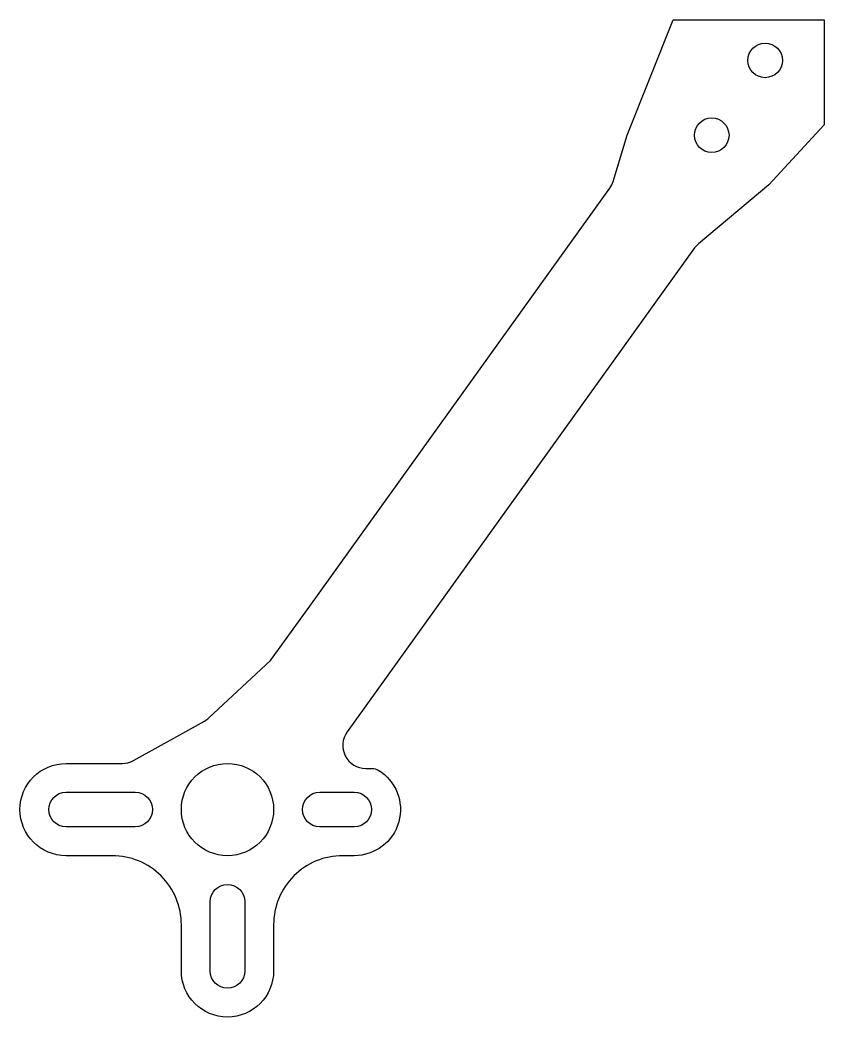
# Model space of a CAD drawing. Header units: millimetres. Extents: x -86.5 to -16.8, y -86.5 to 0.
import ezdxf

# ---------------------------------------------------------------- set-up
doc = ezdxf.new("R2010")
doc.units = ezdxf.units.MM
doc.layers.get('0').update_dxf_attribs({"linetype": 'CONTINUOUS'})

msp = doc.modelspace()

# ---------------------------------------------------------------- linework, layer by layer
for points in [[(-78.5, -72.5), (-82.5, -72.5, -1), (-82.5, -64.5), (-77.635, -64.5, 0.127495), (-76.664, -64.248), (-70.492, -60.818, 0.060375), (-70.103, -60.536), (-64.758, -55.572), (-61.366, -50.848), (-35.341, -14.598, 0.082466), (-35.052, -14.011), (-33.84, -10.001), (-29.849, 0), (-16.757, 0), (-16.761, -9.11), (-21.539, -14.299), (-27.644, -19.416, 0.062721), (-27.984, -19.782), (-52.167, -53.466), (-58.126, -61.767, 0.610858), (-56.502, -64.933), (-55.947, -64.933, -0.13683), (-55.43, -65.077, -0.759278), (-57.5, -72.5), (-58.5, -72.5, 0.414214), (-64.5, -78.5), (-64.5, -82.5, -1), (-72.5, -82.5), (-72.5, -78.5, 0.414214)], [(-82.5, -70, -1), (-82.5, -67), (-76.5, -67, -1), (-76.5, -70)], [(-60.5, -70, -1), (-60.5, -67), (-57.5, -67, -1), (-57.5, -70)], [(-70, -82.5), (-70, -76.5, -1), (-67, -76.5), (-67, -82.5, -1)]]:
    msp.add_lwpolyline(points, format="xyb", close=True)
for centre, radius in [((-21.866, -3.509), 1.5), ((-26.501, -10.001), 1.5), ((-68.5, -68.5), 4)]:
    msp.add_circle(centre, radius)

doc.saveas('drawing.dxf')
